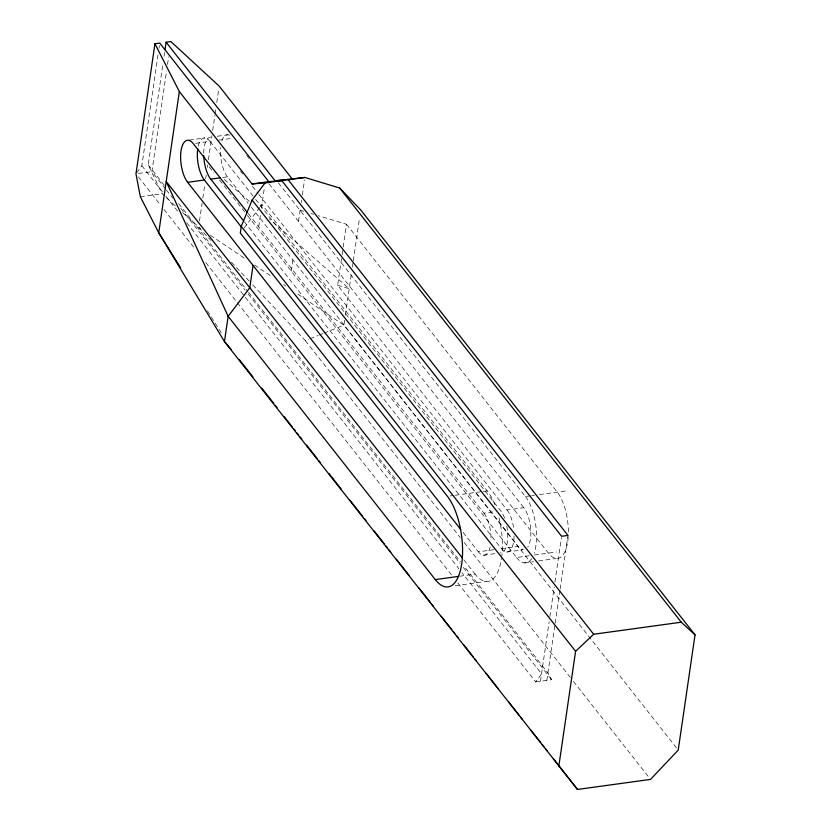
<?xml version="1.0" encoding="UTF-8"?>
<svg xmlns="http://www.w3.org/2000/svg" width="831" height="831" viewBox="0 0 831 831"><rect width="100%" height="100%" fill="white"/><g stroke="black" fill="none" stroke-linecap="round" stroke-linejoin="round"><path stroke-width="0.62" stroke-dasharray="4.16 3.12" d="M136.71 172.817L141.841 165.733L158.056 54.586M158.981 48.198L159.355 45.643M175.206 205.787L162.128 193.727L148.209 164.86L162.928 63.925M164.05 56.259L164.611 52.426M165.546 188.98L151.896 171.633L166.595 70.884M167.53 64.506L168.641 56.851M199.482 220.963L202.089 203.117M202.837 198.017L204.873 184.004M205.621 178.904L206.181 175.081M207.293 167.436L207.667 164.891M208.404 159.791L211.947 135.578M212.684 130.477L214.917 115.187M215.104 113.909L216.029 107.542M216.766 102.473L218.792 88.616M258.69 226.801L260.685 213.172M261.401 208.217L264.538 186.746M291.245 271.124L292.865 259.968M298.506 221.316L300.5 207.657M301.238 202.619L301.601 200.105M302.339 195.077L304.541 179.974M568.227 536.816A36.159 14.885 82.2 0 1 548.387 553.114L337.625 285.22L341.894 256.01M342.071 254.743L343.006 248.386M343.182 247.119L346.517 224.266L318.439 215.728M344.647 320.143L343.909 325.16L678.221 750.102M345.374 315.115L351.638 272.215M352.375 267.135L353.123 262.056M353.3 260.778L359.605 217.566M540.462 681.243L549.166 621.598M549.904 616.509L554.184 587.226M554.921 582.126L561.424 537.564M546.84 680.36L554.983 624.548M555.16 623.271L559.99 590.166M560.177 588.888L567.978 535.413M457.829 582.936L535.683 681.898L541.552 673.806L462.088 572.808M244.169 227.964L259.625 207.553M260.404 206.535L261.942 204.499L487.236 490.861A49.393 20.328 82.2 0 1 495.733 506.91M252.832 284.919L305.33 340.606L308.831 339.204M310.005 338.736L318.19 335.464M319.353 334.997L322.864 333.584M324.038 333.117L343.909 325.16L295.462 292.554M189.375 140.075L204.904 137.946M217.244 136.242L227.995 134.767M195.669 143.327L210.004 141.353L254.857 198.36M218.771 140.148L233.096 138.185M138.424 173.492L151.896 171.633M222.687 177.491L227.465 176.837L248.199 203.19M140.335 196.718L162.128 193.727M449.997 495.993L453.84 495.463M455.128 495.286L482.105 491.568M483.382 491.391L487.236 490.861M278.395 182.862L525.431 496.533L530.521 495.837M531.798 495.66L534.343 495.307M539.444 494.611L565.246 491.059M248.324 213.619L483.985 513.163L494.736 511.688M258.825 194.433L507.076 509.985L523.8 507.689A22.936 9.442 82.2 0 1 527.758 547.078M463.116 532.453L478.344 551.815L493.874 549.686M244.376 221.887L501.436 548.637L518.16 546.341A22.936 9.442 82.2 0 0 523.26 549.758L506.536 552.054M483.445 555.233L495.39 553.591M247.461 215.478L516.539 557.487L529.274 555.742M534.375 555.035L556.344 552.013M524.579 562.878L533.502 561.652M538.592 560.946L556.427 558.494M459.678 576.236L475.093 574.117A49.393 20.328 82.2 0 0 501.519 558.359M455.253 585.71L486.083 581.471M535.683 681.898L551.618 679.706L547.92 672.933L463.646 565.807M300.136 210.17L303.793 211.282M311.116 213.505L313.557 214.253M337.625 285.22L349.228 288.741L269.171 218.698M182.675 212.684L200.707 228.774M210.399 235.298L244.854 258.493M254.546 265.016L270.698 275.882M283.62 284.576L285.771 286.03M224.266 179.413L249.643 201.621M198.557 227.33L211.012 240.543M231.475 262.253L249.269 281.138M346.517 224.266L557.279 492.16A36.159 14.885 82.2 0 1 568.373 533.035M246.662 155.418L249.051 158.461M268.995 183.807L523.8 507.689M240.398 171.02L242.808 174.074M252.416 186.289L258.026 193.415M255.657 199.378L500.709 510.868A22.936 9.442 82.2 0 1 505.051 519.458M251.388 207.251L518.16 546.341M209.256 166.917L214.034 172.983M219.602 180.067L246.672 214.46M305.33 340.606L460.27 537.553M464.28 542.653L570.253 677.358M573.463 681.441L648.928 777.359M463.864 559.855L475.093 574.117M148.209 164.86L164.258 185.261M178.707 203.626L247.731 291.369M248.542 292.387L460.436 561.725M166.345 189.998L172.765 198.162M180.794 208.363L245.01 289.977M248.22 294.06L460.114 563.397M463.324 567.48L551.618 679.706M141.841 165.733L162.71 192.262M165.92 196.345L178.758 212.663M186.788 222.864L244.574 296.324M245.374 297.342L458.878 568.726M138.382 176.889L160.861 205.454M164.071 209.537L195.368 249.321M205.808 262.586L452.209 575.79M207.501 310.815L221.919 333.885M514.109 535.912A22.936 9.442 82.2 0 1 501.436 548.637M507.076 509.985A22.936 9.442 82.2 0 1 513.849 530.053M203.699 153.205A22.936 9.442 82.2 0 1 212.975 137.541M227.465 176.837A22.936 9.442 82.2 0 1 220.589 147.586M221.887 140.906A22.936 9.442 82.2 0 1 229.699 135.235M506.796 526.179A22.936 9.442 82.2 0 1 500.169 552.937M198.194 146.256A22.936 9.442 82.2 0 1 210.004 141.353M490.165 546.923A22.936 9.442 82.2 0 1 478.344 551.815M483.985 513.163A22.936 9.442 82.2 0 1 491.017 539.09M531.663 558.65A36.159 14.885 82.2 0 1 516.539 557.487M525.431 496.533A36.159 14.885 82.2 0 1 534.219 553.197M499.005 517.651A49.393 20.328 82.2 0 1 501.799 556.157"/><path stroke-width="1.25" d="M275.113 180.774L288.18 179.766L567.978 535.413L561.611 536.286L281.813 180.639L268.745 181.646L159.729 43.087L154.95 43.742L135.972 173.824L140.335 196.718L158.742 232.805L224.463 341.593L577.483 789.45L650.528 779.405L678.221 750.102L695.028 634.884L360.716 209.942L339.692 188.035L304.904 177.46L275.113 180.774L166.096 42.204L170.874 41.55L219.155 86.092L291.837 178.468M164.985 49.87L166.096 42.204M154.95 43.742L179.34 91.576L158.742 232.805L180.711 267.966M281.813 180.639L265.089 182.934L252.105 200.084L241.27 226.375L240.304 233.064L447.421 496.346A49.393 20.328 82.2 0 1 461.704 563.833A49.393 20.328 82.2 0 1 435.278 579.591L228.151 316.32L166.221 181.511L462.265 557.809M253.05 265.453L249.799 287.755L228.151 316.32L224.463 341.593L231.371 349.674M558.775 766.525L575.582 651.307L593.677 634.25L681.264 622.201L695.028 634.884M247.524 212.601L193.28 143.659A22.936 9.442 82.2 0 0 181.013 150.972A22.936 9.442 82.2 0 0 187.65 182.311L204.364 180.005L241.208 226.832M203.73 155.522A22.936 9.442 82.2 0 0 210.742 179.132L220.298 177.824M179.34 91.576L252.022 183.952L268.745 181.646M288.18 179.766L304.904 177.46M435.278 579.591L458.4 576.413M252.022 183.952L265.089 182.934M339.692 188.035L681.264 622.201M252.105 200.084L593.677 634.25M210.742 179.132L243.576 220.869M241.27 226.375L575.582 651.307M187.65 182.311L460.706 529.399M239.318 359.615L252.936 376.931M261.755 388.129L273.773 403.409M275.373 405.445L276.983 407.481M284.192 416.653L292.2 426.843M293.81 428.879L295.41 430.915M297.01 432.951L298.62 434.987M300.22 437.023L301.819 439.059M306.629 445.177L317.047 458.411M318.647 460.447L320.247 462.493M329.066 473.691L341.084 488.971M349.903 500.179L362.721 516.477M364.321 518.513L365.931 520.549M373.94 530.729L384.358 543.973M385.958 546.009L387.568 548.045M389.168 550.08L390.767 552.127M396.377 559.253L409.195 575.551M418.814 587.777L430.032 602.028M431.632 604.075L433.242 606.111M441.251 616.29L451.669 629.534M453.269 631.57L454.879 633.606M456.479 635.642L458.078 637.678M463.688 644.814L473.306 657.041M474.906 659.076L476.506 661.112M486.125 673.328L498.143 688.608M508.562 701.852L518.98 715.096M520.58 717.132L522.19 719.168M530.999 730.376L540.617 742.592M542.217 744.628L543.827 746.674M545.427 748.71L547.027 750.746M553.436 758.89L577.483 789.45M204.364 180.005A22.936 9.442 82.2 0 1 197.736 148.676"/></g></svg>
